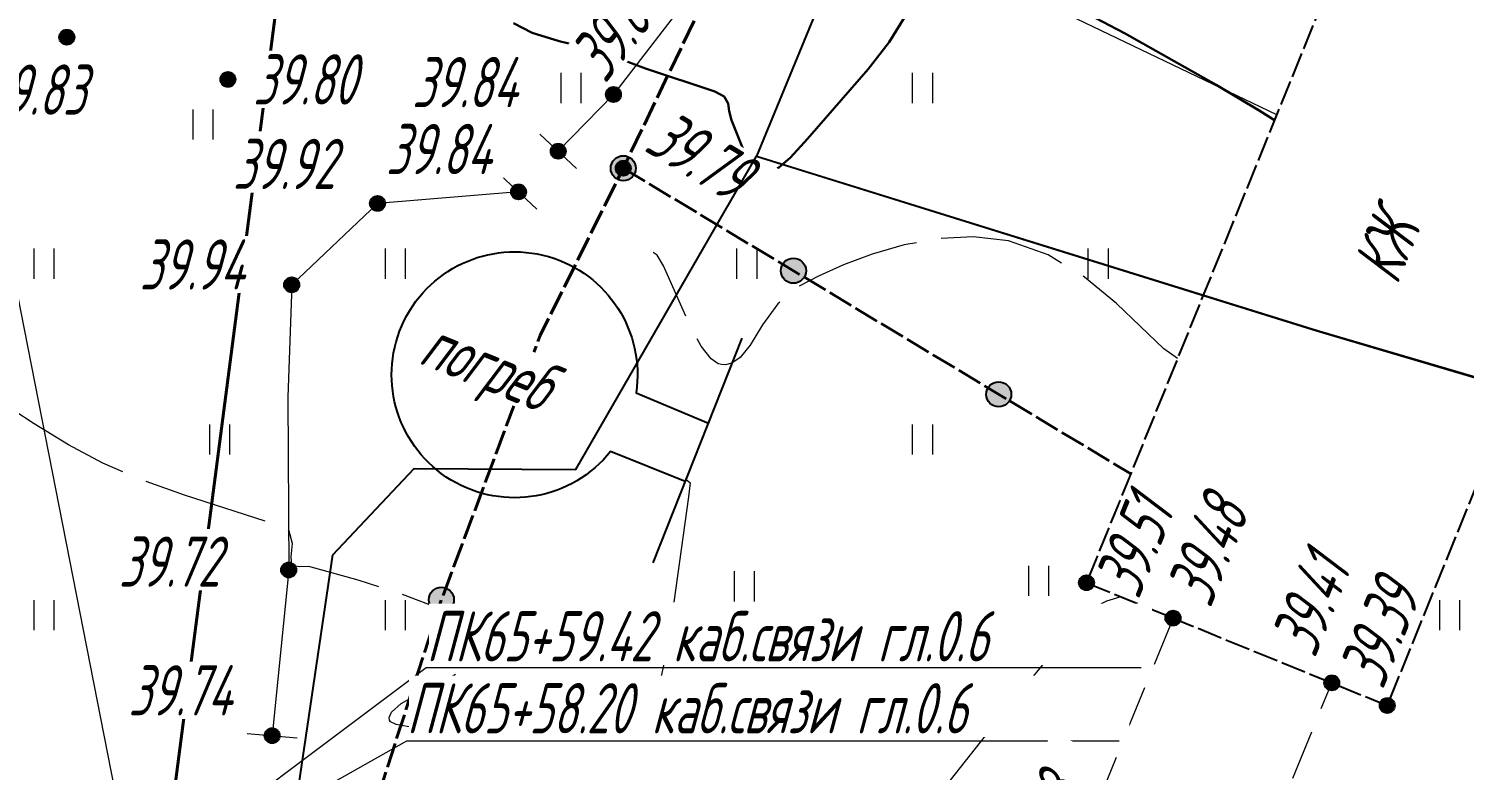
# Model space of a CAD drawing. Extents: x 2208637 to 2213412, y 575334 to 577367.
# Drawn here: x 2211009.19 to 2211037.79, y 576541.71 to 576556.48 of the extents above; entities that cross this region are included whole.
import ezdxf
from ezdxf.enums import TextEntityAlignment as Align

# ---------------------------------------------------------------- set-up
doc = ezdxf.new("R2010")
doc.units = 0
doc.header["$LTSCALE"] = 0.5
for name, pattern in [('2000_16', [1, 1, 0]), ('2000_49_1_2', [3, 2, -1]), ('500_121_1_2', [1, 1, 0]), ('500_329_3', [6, 5, -1])]:
    doc.linetypes.add(name, pattern=pattern)
doc.layers.get('0').update_dxf_attribs({"lineweight": 25})
for name, color, linetype, lineweight in [('ИИ_ГАЗОПРОВОДЫ', 150, 'Continuous', 25), ('ИИ_ГОРИЗОНТАЛИ_ОСН', 32, 'Continuous', 15), ('ИИ_ГОРИЗОНТАЛИ_УТОЛЩ', 32, 'Continuous', 30), ('ИИ_ГРАНИЦЫ_ЗЕМЛЕПОЛЬЗОВАТЕЛЕЙ', 7, 'Continuous', 25), ('ИИ_КАБЕЛЯ_СВЯЗИ', 212, 'Continuous', 25), ('ИИ_ОГРАДЫ', 7, 'Continuous', 25), ('ИИ_ОТМЕТКИ', 7, 'Continuous', 25), ('ИИ_СООРУЖЕНИЯ', 7, 'Continuous', 25), ('ИИ_ТРАССЫ_КЛС', 5, 'Continuous', 40), ('ИИ_УГОДЬЯ', 7, 'Continuous', 25)]:
    doc.layers.add(name, color=color, linetype=linetype, lineweight=lineweight)
doc.styles.add('GOST 2.304', font='cs_gost2304.shx', dxfattribs={"width": 0.8, "oblique": 15})
doc.styles.add('VNIPISIMPLEXCUR', font='simplex.shx', dxfattribs={"width": 0.8, "oblique": 15})
doc.linetypes.add('2000_475_1', pattern='A,3,[1,Topography.shx,S=0.5,R=90,X=0,Y=0],0', length=3)
doc.linetypes.add('2000_485_1', pattern='A,34.5,[1,Topography.shx,S=1.5,R=120,X=0.5,Y=-0.87],-0.01,[1,Topography.shx,S=1.5,R=0,X=-0.25,Y=0.43],0,[3,Topography.shx,S=1,R=0,X=0.5,Y=0],-0.01,[1,Topography.shx,S=1.5,R=60,X=0.5,Y=-0.87],-1,34.5', length=70.02)
doc.linetypes.add('2000_63', pattern='A,1,[1,Topography.shx,S=1.2,R=90,X=0,Y=0],1,[1,Topography.shx,S=0.5,R=90,X=0,Y=0]', length=2)
doc.linetypes.add('500_132_1', pattern='A,4,[3,Topography.shx,S=2.5,R=0,X=0,Y=0],4,-2', length=10)

# ---------------------------------------------------------------- blocks, each defined once
blk = doc.blocks.new('Лист 024_УС_ПК2+00-ПК8+57.26|2000_473')
at = {"color": 0, "linetype": 'Continuous', "lineweight": -2}
blk.add_lwpolyline([(0, 1), (0, -1)], dxfattribs=at)
blk = doc.blocks.new('500_401')
at = {"color": 0, "linetype": 'Continuous', "lineweight": -2}
for points in [[(-0.4, 0), (-0.4, 1.2)], [(0.4, 0), (0.4, 1.2)]]:
    blk.add_lwpolyline(points, dxfattribs=at)
blk = doc.blocks.new('500_330_1')
at = {"linetype": 'Continuous', "lineweight": -2}
h = blk.add_hatch(color=0, dxfattribs=at)
h.dxf.hatch_style = 1
edge = h.paths.add_edge_path()
edge.add_arc((0, 0), 0.3, 0, 360)
at = {"color": 0, "linetype": 'Continuous', "lineweight": -2}
blk.add_circle((0, 0), 0.3, dxfattribs=at)
at = {"color": 0, "linetype": 'Continuous', "lineweight": -2, "style": 'GOST 2.304', "flags": 1}
for tag, p in [('Номер', (-1, -1)), ('Номер_рабочей_станции', (-1, -3.5))]:
    blk.add_attdef(tag, text='', height=2, dxfattribs=at).set_placement(p, align=Align.RIGHT)
at = {"color": 0, "linetype": 'Continuous', "lineweight": -2, "style": 'GOST 2.304'}
blk.add_attdef('Высота', (1, -1), '', height=2, dxfattribs=at)
at = {"color": 0, "linetype": 'Continuous', "lineweight": -2, "style": 'GOST 2.304', "flags": 1}
blk.add_attdef('Код', (0, -3.5), '', height=2, dxfattribs=at)
blk = doc.blocks.new('P029AA08E7A954FD2BA961A5E701E21')
at = {"color": 0, "linetype": '2000_485_1', "lineweight": -2, "flags": 128}
blk.add_lwpolyline([(2211023.69, 576553.94), (2211034.86, 576550.47), (2211041.3, 576548.58), (2211053.04, 576545.51), (2211062.58, 576543.5), (2211069.6, 576541.04), (2211098.16, 576530.74), (2211100.55, 576534.91), (2211102.05, 576554.09), (2211033.52, 576577.79)], close=True, dxfattribs=at)
at = {"color": 0, "lineweight": -2, "flags": 1}
for tag in ['Адрес (местоположение) участка', 'Дата постановки на учет', 'Тип объекта', 'Статус записи о ЗУ по справочнику', 'Кадастровый номер, обозначение, учетный номер объекта', 'Кадастровый номер квартала', 'Вид разрешенного использования по классификатору', 'Площадь, кв.м', 'Категория земель', 'Вид использования по документу', 'Кадастровая стоимость']:
    blk.add_attdef(tag, (0, 0), '', height=0.2, dxfattribs=at)
blk = doc.blocks.new('PF31B5894457B4BC2B75CC2A4A7EE51')
at = {"color": 0, "linetype": '2000_485_1', "lineweight": -2, "flags": 128}
blk.add_lwpolyline([(2211034.86, 576550.46), (2211041.3, 576548.56), (2211053.02, 576545.49), (2211062.57, 576543.46), (2211069.57, 576541), (2211098.13, 576530.67), (2211093.86, 576507.71), (2211059.32, 576485.6), (2211012.94, 576530.35), (2211015.25, 576546), (2211016.87, 576547.72), (2211020.09, 576547.7), (2211023.69, 576553.94)], close=True, dxfattribs=at)
at = {"color": 0, "lineweight": -2, "flags": 1}
for tag in ['Адрес (местоположение) участка', 'Дата постановки на учет', 'Тип объекта', 'Статус записи о ЗУ по справочнику', 'Кадастровый номер, обозначение, учетный номер объекта', 'Кадастровый номер квартала', 'Вид разрешенного использования по классификатору', 'Площадь, кв.м', 'Категория земель', 'Вид использования по документу', 'Кадастровая стоимость']:
    blk.add_attdef(tag, (0, 0), '', height=0.2, dxfattribs=at)
blk = doc.blocks.new('500_107_1_1')
at = {"linetype": 'Continuous', "lineweight": -2}
h = blk.add_hatch(color=0, dxfattribs=at)
h.dxf.hatch_style = 1
edge = h.paths.add_edge_path()
edge.add_arc((0, 0), 0.5, 0, 360)
at = {"color": 0, "linetype": 'Continuous', "lineweight": -2}
blk.add_circle((0, 0), 0.5, dxfattribs=at)
at = {"color": 0, "linetype": 'Continuous', "lineweight": -2, "style": 'VNIPISIMPLEXCUR', "oblique": 15, "width": 0.8}
for tag, p in [('Номер', (1, -0.5)), ('Тип', (1, -3)), ('Высота', (1, -5.5)), ('Пояснительная_надпись', (1, -8))]:
    blk.add_attdef(tag, p, '', height=2, dxfattribs=at)

msp = doc.modelspace()

# ---------------------------------------------------------------- linework, layer by layer
at = {"layer": 'ИИ_ГАЗОПРОВОДЫ', "color": 7, "linetype": '500_121_1_2', "lineweight": 40, "flags": 128}
for points in [[(2210947.509, 576553.129), (2210962.73, 576547.52), (2210976.437, 576542.375), (2210981.974, 576540.409), (2210987.843, 576538.033), (2210994.856, 576535.495), (2211008.37, 576526.26), (2211013.09, 576532.78), (2211014.085, 576534.05), (2211016.197, 576541.336), (2211017.412, 576545.107), (2211019.38, 576550.369), (2211021.035, 576553.701), (2211023.92, 576559.7), (2211026.15, 576564.54), (2211027.77, 576568.06), (2211032.38, 576577.47), (2211034.5, 576581.95), (2211065.448, 576568.443), (2211075.152, 576564.598), (2211082.651, 576561.98), (2211099.808, 576555.972), (2211106.03, 576558.44), (2211110.98, 576559.97), (2211115.68, 576561.55), (2211120.47, 576563.15), (2211125.59, 576564.86), (2211129.62, 576566.16), (2211135.176, 576556.65), (2211140.856, 576544.549), (2211140.961, 576544.326), (2211144.553, 576536.806), (2211148.385, 576528.784), (2211153.244, 576518.943), (2211158.041, 576509.227), (2211158.514, 576508.27)], [(2211021.035, 576553.701), (2211031.145, 576547.616)]]:
    msp.add_lwpolyline(points, dxfattribs=at)
at = {"layer": 'ИИ_ГОРИЗОНТАЛИ_ОСН', "color": 32, "linetype": '500_329_3', "lineweight": 20, "elevation": 39.75, "flags": 128}
for points in [[(2211032.078, 576549.912), (2211031.806, 576550.107), (2211030.861, 576551.009), (2211030.225, 576551.531), (2211029.502, 576551.978), (2211028.712, 576552.256), (2211028.007, 576552.332), (2211027.307, 576552.296), (2211026.632, 576552.174), (2211025.997, 576551.992), (2211025.423, 576551.776), (2211024.926, 576551.55), (2211024.525, 576551.342), (2211024.112, 576551.002), (2211023.81, 576550.584), (2211023.561, 576550.18), (2211023.363, 576549.93), (2211023.196, 576549.817), (2211023.07, 576549.789), (2211023.001, 576549.791), (2211022.929, 576549.809), (2211022.789, 576549.902), (2211022.586, 576550.157), (2211022.33, 576550.639), (2211021.839, 576551.757), (2211021.708, 576551.969), (2211021.634, 576552.023)], [(2211022.288, 576547.499), (2211022.288, 576547.499), (2211022.365, 576547.435), (2211022.332, 576547.16), (2211021.983, 576544.644), (2211021.86, 576543.888), (2211021.77, 576543.495), (2211021.594, 576543.22), (2211021.209, 576542.828), (2211019.347, 576542.646), (2211018.336, 576542.577), (2211017.398, 576542.548), (2211016.806, 576542.57), (2211016.509, 576542.622), (2211016.4, 576542.676), (2211016.377, 576542.71), (2211016.37, 576542.761), (2211016.417, 576542.868), (2211016.614, 576543.039), (2211017.038, 576543.282), (2211017.663, 576543.604), (2211018.1, 576543.871), (2211018.314, 576544.074), (2211018.376, 576544.21), (2211018.378, 576544.278), (2211018.36, 576544.335), (2211018.262, 576544.456), (2211017.987, 576544.647), (2211017.441, 576544.908), (2211016.6, 576545.224), (2211015.754, 576545.495), (2211014.773, 576545.771), (2211014.581, 576545.764), (2211014.436, 576545.792), (2211014.42, 576545.959), (2211014.444, 576546.225), (2211014.378, 576546.475), (2211014.159, 576546.593), (2211012.294, 576547.187), (2211011.478, 576547.479), (2211010.667, 576547.826), (2211009.983, 576548.19), (2211009.297, 576548.611), (2211007.451, 576549.841), (2211006.983, 576550.116), (2211006.627, 576550.26), (2211006.154, 576550.352), (2211005.739, 576550.374), (2211005.355, 576550.302), (2211004.973, 576550.11), (2211004.692, 576549.825), (2211004.551, 576549.493), (2211004.435, 576549.114), (2211004.23, 576548.69), (2211003.931, 576548.323), (2211002.975, 576547.324), (2211002.503, 576546.787), (2211002.212, 576546.384), (2211002.076, 576546.114), (2211002.036, 576545.954), (2211002.033, 576545.882), (2211002.081, 576545.657), (2211002.192, 576545.475), (2211002.415, 576545.273), (2211002.766, 576545.038), (2211003.133, 576544.761), (2211003.45, 576544.373), (2211003.695, 576543.813), (2211003.963, 576543.005), (2211004.226, 576542.1), (2211004.767, 576540.107), (2211004.867, 576539.964), (2211005.089, 576539.893), (2211005.821, 576539.753), (2211005.975, 576539.695), (2211005.822, 576539.68), (2211005.542, 576539.707), (2211005.381, 576539.679), (2211005.583, 576539.554), (2211006.106, 576539.308), (2211008.108, 576538.426), (2211008.42, 576538.28), (2211008.619, 576538.164), (2211008.95, 576537.919), (2211009.321, 576537.484), (2211009.492, 576537.365), (2211009.641, 576537.388), (2211009.773, 576537.476), (2211009.944, 576537.556), (2211010.292, 576537.58), (2211011.724, 576537.628), (2211012.404, 576537.672), (2211012.792, 576537.744), (2211013.009, 576537.973), (2211013.146, 576538.24), (2211013.299, 576538.357), (2211013.482, 576538.113), (2211013.846, 576537.48), (2211014.875, 576535.521), (2211015.905, 576533.438), (2211016.269, 576532.65), (2211016.452, 576532.191), (2211016.547, 576531.717), (2211016.59, 576530.576), (2211016.768, 576529.759), (2211016.781, 576529.547), (2211016.709, 576529.322), (2211016.605, 576529.145), (2211016.572, 576528.937), (2211016.695, 576528.659), (2211016.969, 576528.209), (2211017.321, 576527.709), (2211017.609, 576527.357), (2211017.805, 576527.163), (2211017.965, 576527.058), (2211018.128, 576527.029), (2211018.278, 576527.056), (2211018.727, 576527.26), (2211019.033, 576527.295), (2211019.399, 576527.236), (2211019.791, 576527.117), (2211020.177, 576526.912), (2211020.528, 576526.595), (2211020.751, 576526.131), (2211020.978, 576525.359), (2211021.554, 576522.859), (2211021.663, 576522.52), (2211021.828, 576522.381), (2211022.009, 576522.309), (2211022.207, 576522.187), (2211022.381, 576521.982), (2211023.565, 576520.401), (2211024.109, 576519.718), (2211024.69, 576519.038), (2211025.218, 576518.474), (2211026.305, 576517.408), (2211027.616, 576516.181), (2211027.861, 576515.929), (2211028.122, 576515.627), (2211028.731, 576514.804), (2211030.365, 576512.251), (2211030.773, 576511.673), (2211031.047, 576511.379), (2211031.336, 576511.306), (2211031.898, 576511.368), (2211032.111, 576511.272), (2211032.199, 576510.953), (2211032.171, 576510.466), (2211032.106, 576509.93), (2211032.089, 576509.464), (2211032.137, 576508.861), (2211032.191, 576508.604), (2211032.303, 576508.296), (2211032.483, 576507.981), (2211032.841, 576507.438), (2211033.326, 576506.735), (2211034.486, 576505.123), (2211035.572, 576503.695), (2211035.966, 576503.222), (2211036.488, 576502.651), (2211037.005, 576502.122), (2211037.474, 576501.681), (2211037.787, 576501.426), (2211037.971, 576501.306), (2211038.064, 576501.267), (2211038.154, 576501.265), (2211038.251, 576501.309), (2211038.378, 576501.436), (2211038.534, 576501.633), (2211038.754, 576501.746), (2211038.952, 576501.61), (2211039.228, 576501.283), (2211039.559, 576500.818), (2211039.922, 576500.271), (2211040.578, 576499.237), (2211041.367, 576497.87), (2211042.695, 576495.443), (2211043.354, 576494.158), (2211043.633, 576493.535), (2211044.213, 576491.989), (2211044.399, 576491.545), (2211044.62, 576491.12), (2211044.93, 576490.625), (2211045.249, 576490.17), (2211045.551, 576489.789), (2211045.761, 576489.561), (2211045.964, 576489.398), (2211046.042, 576489.374), (2211046.14, 576489.38), (2211046.286, 576489.436), (2211046.467, 576489.531), (2211046.647, 576489.539), (2211046.692, 576489.362), (2211046.64, 576489.09), (2211046.633, 576488.771), (2211046.776, 576488.208), (2211046.912, 576487.837), (2211047.102, 576487.439), (2211047.356, 576487.04), (2211047.672, 576486.702), (2211048.037, 576486.43), (2211048.437, 576486.165), (2211048.858, 576485.848), (2211049.285, 576485.418), (2211049.656, 576484.973), (2211050.033, 576484.498), (2211050.378, 576484.015), (2211050.652, 576483.55), (2211050.794, 576483.205), (2211050.843, 576482.97), (2211050.844, 576482.827), (2211050.83, 576482.766)]]:
    msp.add_lwpolyline(points, dxfattribs=at)
at = {"layer": 'ИИ_ГОРИЗОНТАЛИ_ОСН', "elevation": 39.5, "flags": 128}
msp.add_lwpolyline([(2211030.948, 576545.167), (2211030.661, 576545.08), (2211030.443, 576544.963), (2211030.203, 576544.776), (2211029.938, 576544.482), (2211028.714, 576542.991), (2211027.173, 576541.044), (2211026.115, 576539.644), (2211025.927, 576539.37), (2211025.854, 576539.233), (2211025.856, 576539.09), (2211025.898, 576538.971), (2211026.114, 576538.576)], dxfattribs=at)
at = {"layer": 'ИИ_ГОРИЗОНТАЛИ_УТОЛЩ', "elevation": 40, "flags": 128}
for points in [[(2211026.923, 576557.175), (2211026.332, 576556.212), (2211025.915, 576555.677), (2211024.708, 576554.287), (2211024.365, 576553.917), (2211024.131, 576553.708), (2211023.983, 576553.616), (2211023.864, 576553.59), (2211023.813, 576553.602), (2211023.716, 576553.656), (2211023.584, 576553.8), (2211023.433, 576554.064), (2211023.192, 576554.658), (2211023.145, 576554.837), (2211023.125, 576554.989), (2211023.048, 576555.131), (2211022.863, 576555.229), (2211021.478, 576555.688), (2211020.911, 576555.903), (2211020.336, 576556.09), (2211019.758, 576556.232), (2211019.221, 576556.396), (2211018.85, 576556.588)], [(2211034.006, 576554.659), (2211033.706, 576554.853), (2211032.845, 576555.363), (2211031.024, 576556.39), (2211030.006, 576556.92)]]:
    msp.add_lwpolyline(points, dxfattribs=at)
at = {"layer": 'ИИ_КАБЕЛЯ_СВЯЗИ', "linetype": '500_132_1', "lineweight": 20, "elevation": -0.758, "flags": 128}
msp.add_lwpolyline([(2211122.522, 576400.363), (2211118.072, 576407.323), (2211104.673, 576429.893), (2211090.113, 576443.534), (2211060.374, 576464.655), (2211045.654, 576479.785), (2211029.635, 576505.835), (2211018.566, 576521.776), (2211012.266, 576534.276), (2211011.455, 576538.519), (2211005.857, 576567.016), (2210995.538, 576592.636), (2210994.338, 576612.677), (2211006.398, 576609.606), (2211012.198, 576606.716)], dxfattribs=at)
at = {"layer": 'ИИ_КАБЕЛЯ_СВЯЗИ', "lineweight": 20, "elevation": 39.68, "flags": 128}
for points in [[(2211011.284, 576539.387), (2211017.106, 576543.755), (2211031.355, 576543.755)], [(2211010.304, 576538.672), (2211016.724, 576542.297), (2211030.914, 576542.297)]]:
    msp.add_lwpolyline(points, dxfattribs=at)
at = {"layer": 'ИИ_ОГРАДЫ', "linetype": '2000_475_1', "lineweight": 20, "flags": 128}
for points in [[(2211033.449, 576577.81), (2211029.738, 576570.249), (2211027.79, 576566.28), (2211027.46, 576565.56), (2211024.181, 576559.508), (2211034.051, 576554.769)], [(2211024.181, 576559.508), (2211020.84, 576555.17), (2211019.74, 576554.04)], [(2211018.95, 576553.23), (2211016.14, 576553), (2211014.43, 576551.38), (2211014.35, 576549.14), (2211014.37, 576545.7), (2211014.04, 576542.4)]]:
    msp.add_lwpolyline(points, dxfattribs=at)
at = {"layer": 'ИИ_СООРУЖЕНИЯ', "linetype": '2000_16', "flags": 128}
msp.add_lwpolyline([(2211030.264, 576545.446), (2211031.988, 576544.742), (2211035.15, 576543.451), (2211036.256, 576543), (2211042.848, 576559.229), (2211036.857, 576561.676)], close=True, dxfattribs=at)
at = {"layer": 'ИИ_СООРУЖЕНИЯ', "linetype": '2000_63', "elevation": -86.5, "flags": 128}
msp.add_lwpolyline([(2211022.272, 576547.459), (2211020.784, 576548.062, -7.576761), (2211021.291, 576549.227), (2211022.736, 576548.625)], format="xyb", dxfattribs=at)
at = {"layer": 'ИИ_СООРУЖЕНИЯ', "linetype": 'Continuous', "elevation": -86.5, "flags": 128}
msp.add_lwpolyline([(2211021.631, 576545.844), (2211023.407, 576550.315)], dxfattribs=at)
at = {"layer": 'ИИ_СООРУЖЕНИЯ', "color": 7, "linetype": '2000_49_1_2', "lineweight": 20, "flags": 128}
msp.add_lwpolyline([(2211031.988, 576544.742), (2211029.694, 576539.125), (2211032.857, 576537.834), (2211035.15, 576543.451)], dxfattribs=at)
at = {"layer": 'ИИ_ТРАССЫ_КЛС', "flags": 128}
msp.add_lwpolyline([(2211107.637, 576584.55), (2211101.85, 576557.86), (2211100.623, 576546.71), (2211099.537, 576533.931), (2211107.237, 576498.814), (2211109.709, 576475.008), (2211060.149, 576474.317), (2211041.011, 576497.758), (2211038.21, 576497.155), (2211029.963, 576508.216), (2211031.248, 576510.646), (2211018.887, 576526.555), (2211015, 576526.061), (2211010.77, 576533.726), (2211009.3, 576537.94), (2211011.906, 576539.84), (2211014.291, 576558.224), (2211012.094, 576566.952), (2211013.11, 576598.234)], dxfattribs=at)

# ---------------------------------------------------------------- block references
at = {"layer": 'ИИ_ГАЗОПРОВОДЫ', "color": 7, "xscale": 0.5, "yscale": 0.5, "zscale": 0.5}
for p in [(2211021.035, 576553.701, 39.788), (2211024.426, 576551.66, 39.786), (2211028.516, 576549.198, 39.651), (2211017.412, 576545.107, 39.804)]:
    msp.add_blockref('500_107_1_1', p, dxfattribs=at)
at = {"layer": 'ИИ_ОГРАДЫ', "lineweight": 20, "ltscale": 0.5}
for p, xscale, yscale, zscale, rotation in [((2211019.74, 576554.04, 39.84), 0.4999999999999999, 0.4999999999999999, 0.4999999999999999, 47.05451029972434), ((2211018.95, 576553.23, 39.84), 0.4999999999999999, 0.4999999999999999, 0.4999999999999999, 47.05451029972434), ((2211014.04, 576542.4, 39.74), 0.5, 0.5, 0.5, 85.2211119647093)]:
    msp.add_blockref('Лист 024_УС_ПК2+00-ПК8+57.26|2000_473', p, dxfattribs=dict(at, xscale=xscale, yscale=yscale, zscale=zscale, rotation=rotation))
at = {"layer": 'ИИ_УГОДЬЯ', "lineweight": 20, "xscale": 0.5, "yscale": 0.5, "zscale": 0.5}
for p in [(2211020, 576555), (2211027, 576555), (2211012.664, 576554.274), (2211009.5, 576551.5), (2211016.5, 576551.5), (2211023.5, 576551.5), (2211030.5, 576551.5), (2211013, 576548), (2211027, 576548), (2211029.313, 576545.185), (2211023.449, 576545.075), (2211009.5, 576544.5), (2211016.5, 576544.5), (2211037.5, 576544.5)]:
    msp.add_blockref('500_401', p, dxfattribs=at)

# ---------------------------------------------------------------- next in the draw order: wipeouts: each hides what was drawn before it
at = {"lineweight": 0}
for points, layer in [([(2211017.164, 576543.81), (2211031.572, 576543.81), (2211031.572, 576545.027), (2211017.164, 576545.027)], 'ИИ_КАБЕЛЯ_СВЯЗИ'), ([(2211016.77, 576542.376), (2211031.118, 576542.376), (2211031.118, 576543.593), (2211016.77, 576543.593)], 'ИИ_КАБЕЛЯ_СВЯЗИ'), ([(2211020.761, 576555.363), (2211022.377, 576557.461), (2211021.474, 576558.156), (2211019.858, 576556.059)], 'ИИ_ОТМЕТКИ'), ([(2211013.71, 576554.9), (2211016.518, 576554.9), (2211016.518, 576556.04), (2211013.71, 576556.04)], 'ИИ_ОТМЕТКИ'), ([(2211008.314, 576554.696), (2211011.122, 576554.696), (2211011.122, 576555.836), (2211008.314, 576555.836)], 'ИИ_ОТМЕТКИ'), ([(2211016.878, 576554.846), (2211019.545, 576554.846), (2211019.545, 576555.986), (2211016.878, 576555.986)], 'ИИ_ОТМЕТКИ'), ([(2211021.427, 576553.981), (2211023.85, 576552.523), (2211024.438, 576553.5), (2211022.015, 576554.958)], 'ИИ_ОТМЕТКИ'), ([(2211016.358, 576553.513), (2211019.025, 576553.513), (2211019.025, 576554.653), (2211016.358, 576554.653)], 'ИИ_ОТМЕТКИ'), ([(2211013.308, 576553.218), (2211016.139, 576553.218), (2211016.139, 576554.436), (2211013.308, 576554.436)], 'ИИ_ОТМЕТКИ'), ([(2211011.45, 576551.214), (2211014.116, 576551.214), (2211014.116, 576552.354), (2211011.45, 576552.354)], 'ИИ_ОТМЕТКИ'), ([(2211034.897, 576543.945), (2211035.916, 576546.453), (2211034.86, 576546.882), (2211033.841, 576544.374)], 'ИИ_ОТМЕТКИ'), ([(2211011.035, 576545.296), (2211013.886, 576545.296), (2211013.886, 576546.513), (2211011.035, 576546.513)], 'ИИ_ОТМЕТКИ'), ([(2211011.225, 576542.733), (2211013.912, 576542.733), (2211013.912, 576543.873), (2211011.225, 576543.873)], 'ИИ_ОТМЕТКИ'), ([(2211036.539, 576551.374), (2211037.175, 576552.937), (2211036.118, 576553.367), (2211035.483, 576551.803)], 'ИИ_СООРУЖЕНИЯ'), ([(2211016.949, 576549.742), (2211020.385, 576548.349), (2211020.814, 576549.406), (2211017.377, 576550.799)], 'ИИ_СООРУЖЕНИЯ')]:
    msp.add_wipeout(points, dxfattribs=at).dxf.layer = layer

# ---------------------------------------------------------------- next in the draw order: block references
at = {"layer": 'ИИ_ОТМЕТКИ'}
ref = msp.add_blockref('500_330_1', (2211020.84, 576555.17, 39.81), dxfattribs=dict(at, xscale=0.5, yscale=0.5, zscale=0.5, rotation=52.39610396443668))
ref.add_attrib('Высота', '39.81', (2211020.675, 576555.366), dxfattribs={"layer": '0', "color": 0, "linetype": 'Continuous', "lineweight": -2, "height": 1, "rotation": 52.3961, "style": 'GOST 2.304', "oblique": 15, "width": 0.8})
ref = msp.add_blockref('500_330_1', (2211009.95, 576556.31, 39.83), dxfattribs=dict(at, xscale=0.5, yscale=0.5, zscale=0.5))
ref.add_attrib('Высота', '39.83', (2211008.264, 576554.766), dxfattribs={"layer": '0', "color": 0, "linetype": 'Continuous', "lineweight": -2, "height": 1, "style": 'GOST 2.304', "oblique": 15, "width": 0.8})
ref = msp.add_blockref('500_330_1', (2211013.16, 576555.47, 39.8), dxfattribs=dict(at, xscale=0.5, yscale=0.5, zscale=0.5))
ref.add_attrib('Высота', '39.80', (2211013.66, 576554.97, 39.8), dxfattribs={"layer": '0', "color": 0, "linetype": 'Continuous', "lineweight": -2, "height": 1, "style": 'GOST 2.304', "oblique": 15, "width": 0.8})
ref = msp.add_blockref('500_330_1', (2211019.74, 576554.04, 39.84), dxfattribs=dict(at, xscale=0.5, yscale=0.5, zscale=0.5))
ref.add_attrib('Высота', '39.84', (2211016.828, 576554.916), dxfattribs={"layer": '0', "color": 0, "linetype": 'Continuous', "lineweight": -2, "height": 1, "style": 'GOST 2.304', "oblique": 15, "width": 0.8})
ref = msp.add_blockref('500_330_1', (2211018.95, 576553.23, 39.84), dxfattribs=dict(at, xscale=0.5, yscale=0.5, zscale=0.5))
ref.add_attrib('Высота', '39.84', (2211016.308, 576553.583), dxfattribs={"layer": '0', "color": 0, "linetype": 'Continuous', "lineweight": -2, "height": 1, "style": 'GOST 2.304', "oblique": 15, "width": 0.8})
ref = msp.add_blockref('500_330_1', (2211021.035, 576553.701, 39.788), dxfattribs=dict(at, xscale=0.4999999999999998, yscale=0.4999999999999998, zscale=0.4999999999999998, rotation=328.960064093269))
ref.add_attrib('Высота', '39.79', (2211021.42, 576554.067), dxfattribs={"layer": '0', "color": 0, "linetype": 'Continuous', "lineweight": -2, "height": 1, "rotation": 328.9601, "style": 'GOST 2.304', "oblique": 15, "width": 0.8})
ref = msp.add_blockref('500_330_1', (2211016.14, 576553, 39.92), dxfattribs=dict(at, xscale=0.5, yscale=0.5, zscale=0.5))
ref.add_attrib('Высота', '39.92', (2211013.258, 576553.288), dxfattribs={"layer": '0', "color": 0, "linetype": 'Continuous', "lineweight": -2, "height": 1, "style": 'GOST 2.304', "oblique": 15, "width": 0.8})
ref = msp.add_blockref('500_330_1', (2211014.43, 576551.38, 39.94), dxfattribs=dict(at, xscale=0.5, yscale=0.5, zscale=0.5))
ref.add_attrib('Высота', '39.94', (2211011.4, 576551.284), dxfattribs={"layer": '0', "color": 0, "linetype": 'Continuous', "lineweight": -2, "height": 1, "style": 'GOST 2.304', "oblique": 15, "width": 0.8})
ref = msp.add_blockref('500_330_1', (2211014.37, 576545.7, 39.72), dxfattribs=dict(at, xscale=0.5, yscale=0.5, zscale=0.5))
ref.add_attrib('Высота', '39.72', (2211010.985, 576545.366), dxfattribs={"layer": '0', "color": 0, "linetype": 'Continuous', "lineweight": -2, "height": 1, "style": 'GOST 2.304', "oblique": 15, "width": 0.8})
ref = msp.add_blockref('500_330_1', (2211014.04, 576542.4, 39.74), dxfattribs=dict(at, xscale=0.5, yscale=0.5, zscale=0.5))
ref.add_attrib('Высота', '39.74', (2211011.175, 576542.803), dxfattribs={"layer": '0', "color": 0, "linetype": 'Continuous', "lineweight": -2, "height": 1, "style": 'GOST 2.304', "oblique": 15, "width": 0.8})

# ---------------------------------------------------------------- next in the draw order: texts
at = {"layer": 'ИИ_КАБЕЛЯ_СВЯЗИ', "lineweight": 20, "ltscale": 2, "style": 'GOST 2.304', "oblique": 15, "width": 0.8}
for s, p in [('ПК65+59.42 каб.связи гл.0.6', (2211017.114, 576543.88, -0.06)), ('ПК65+58.20 каб.связи гл.0.6', (2211016.72, 576542.446, -0.06))]:
    msp.add_text(s, height=1, dxfattribs=at).set_placement(p)
at = {"layer": 'ИИ_СООРУЖЕНИЯ', "ltscale": 0.5, "style": 'GOST 2.304', "oblique": 15, "width": 0.8}
msp.add_text('КЖ', height=1, rotation=67.8917, dxfattribs=at).set_placement((2211036.456, 576551.354, -88.25))
at = {"layer": 'ИИ_СООРУЖЕНИЯ', "linetype": 'Continuous', "ltscale": 0.5, "style": 'GOST 2.304', "oblique": 15, "width": 0.8}
msp.add_text('погреб', height=1, rotation=337.9286, dxfattribs=at).set_placement((2211016.929, 576549.826, -46.5))

# ---------------------------------------------------------------- next in the draw order: wipeouts: each hides what was drawn before it
at = {"lineweight": 0}
for points in [[(2211032.814, 576544.939), (2211033.893, 576547.596), (2211032.837, 576548.025), (2211031.758, 576545.368)], [(2211036.25, 576543.315), (2211037.307, 576545.917), (2211036.251, 576546.346), (2211035.194, 576543.745)], [(2211029.555, 576539.429), (2211030.616, 576542.028), (2211029.561, 576542.459), (2211028.499, 576539.86)]]:
    msp.add_wipeout(points, dxfattribs=at).dxf.layer = 'ИИ_ОТМЕТКИ'

# ---------------------------------------------------------------- next in the draw order: block references
at = {"layer": 'ИИ_ОТМЕТКИ'}
ref = msp.add_blockref('500_330_1', (2211035.15, 576543.451, 39.413), dxfattribs=dict(at, xscale=0.4999999999999998, yscale=0.4999999999999998, zscale=0.4999999999999998, rotation=67.8917234236019))
ref.add_attrib('Высота', '39.41', (2211034.813, 576543.925), dxfattribs={"layer": '0', "color": 0, "linetype": 'Continuous', "lineweight": -2, "height": 1, "rotation": 67.8917, "style": 'GOST 2.304', "oblique": 15, "width": 0.8})
ref = msp.add_blockref('500_330_1', (2211036.256, 576543, 39.389), dxfattribs=dict(at, xscale=0.4999999999999998, yscale=0.4999999999999998, zscale=0.4999999999999998, rotation=67.8917234236019))
ref.add_attrib('Высота', '39.39', (2211036.166, 576543.296), dxfattribs={"layer": '0', "color": 0, "linetype": 'Continuous', "lineweight": -2, "height": 1, "rotation": 67.8917, "style": 'GOST 2.304', "oblique": 15, "width": 0.8})
ref = msp.add_blockref('500_330_1', (2211029.694, 576539.125, 39.38), dxfattribs=dict(at, xscale=0.5, yscale=0.5, zscale=0.5, rotation=67.78923556166733))
ref.add_attrib('Высота', '39.38', (2211029.471, 576539.409), dxfattribs={"layer": '0', "color": 0, "linetype": 'Continuous', "lineweight": -2, "height": 1, "rotation": 67.7892, "style": 'GOST 2.304', "oblique": 15, "width": 0.8})

# ---------------------------------------------------------------- next in the draw order: wipeouts: each hides what was drawn before it
at = {"lineweight": 0}
msp.add_wipeout([(2211031.384, 576545.111), (2211032.38, 576547.565), (2211031.324, 576547.994), (2211030.327, 576545.54)], dxfattribs=at).dxf.layer = 'ИИ_ОТМЕТКИ'

# ---------------------------------------------------------------- next in the draw order: block references
at = {"layer": 'ИИ_ГРАНИЦЫ_ЗЕМЛЕПОЛЬЗОВАТЕЛЕЙ'}
for name in ['P029AA08E7A954FD2BA961A5E701E21', 'PF31B5894457B4BC2B75CC2A4A7EE51']:
    msp.add_blockref(name, (0, 0), dxfattribs=at)
at = {"layer": 'ИИ_ОТМЕТКИ'}
ref = msp.add_blockref('500_330_1', (2211030.264, 576545.446, 39.514), dxfattribs=dict(at, xscale=0.4999999999999998, yscale=0.4999999999999998, zscale=0.4999999999999998, rotation=67.8917234236019))
ref.add_attrib('Высота', '39.51', (2211031.3, 576545.091), dxfattribs={"layer": '0', "color": 0, "linetype": 'Continuous', "lineweight": -2, "height": 1, "rotation": 67.8917, "style": 'GOST 2.304', "oblique": 15, "width": 0.8})
ref = msp.add_blockref('500_330_1', (2211031.988, 576544.742, 39.478), dxfattribs=dict(at, xscale=0.4999999999999998, yscale=0.4999999999999998, zscale=0.4999999999999998, rotation=67.8917234236019))
ref.add_attrib('Высота', '39.48', (2211032.73, 576544.919), dxfattribs={"layer": '0', "color": 0, "linetype": 'Continuous', "lineweight": -2, "height": 1, "rotation": 67.8917, "style": 'GOST 2.304', "oblique": 15, "width": 0.8})

doc.saveas('drawing.dxf')
